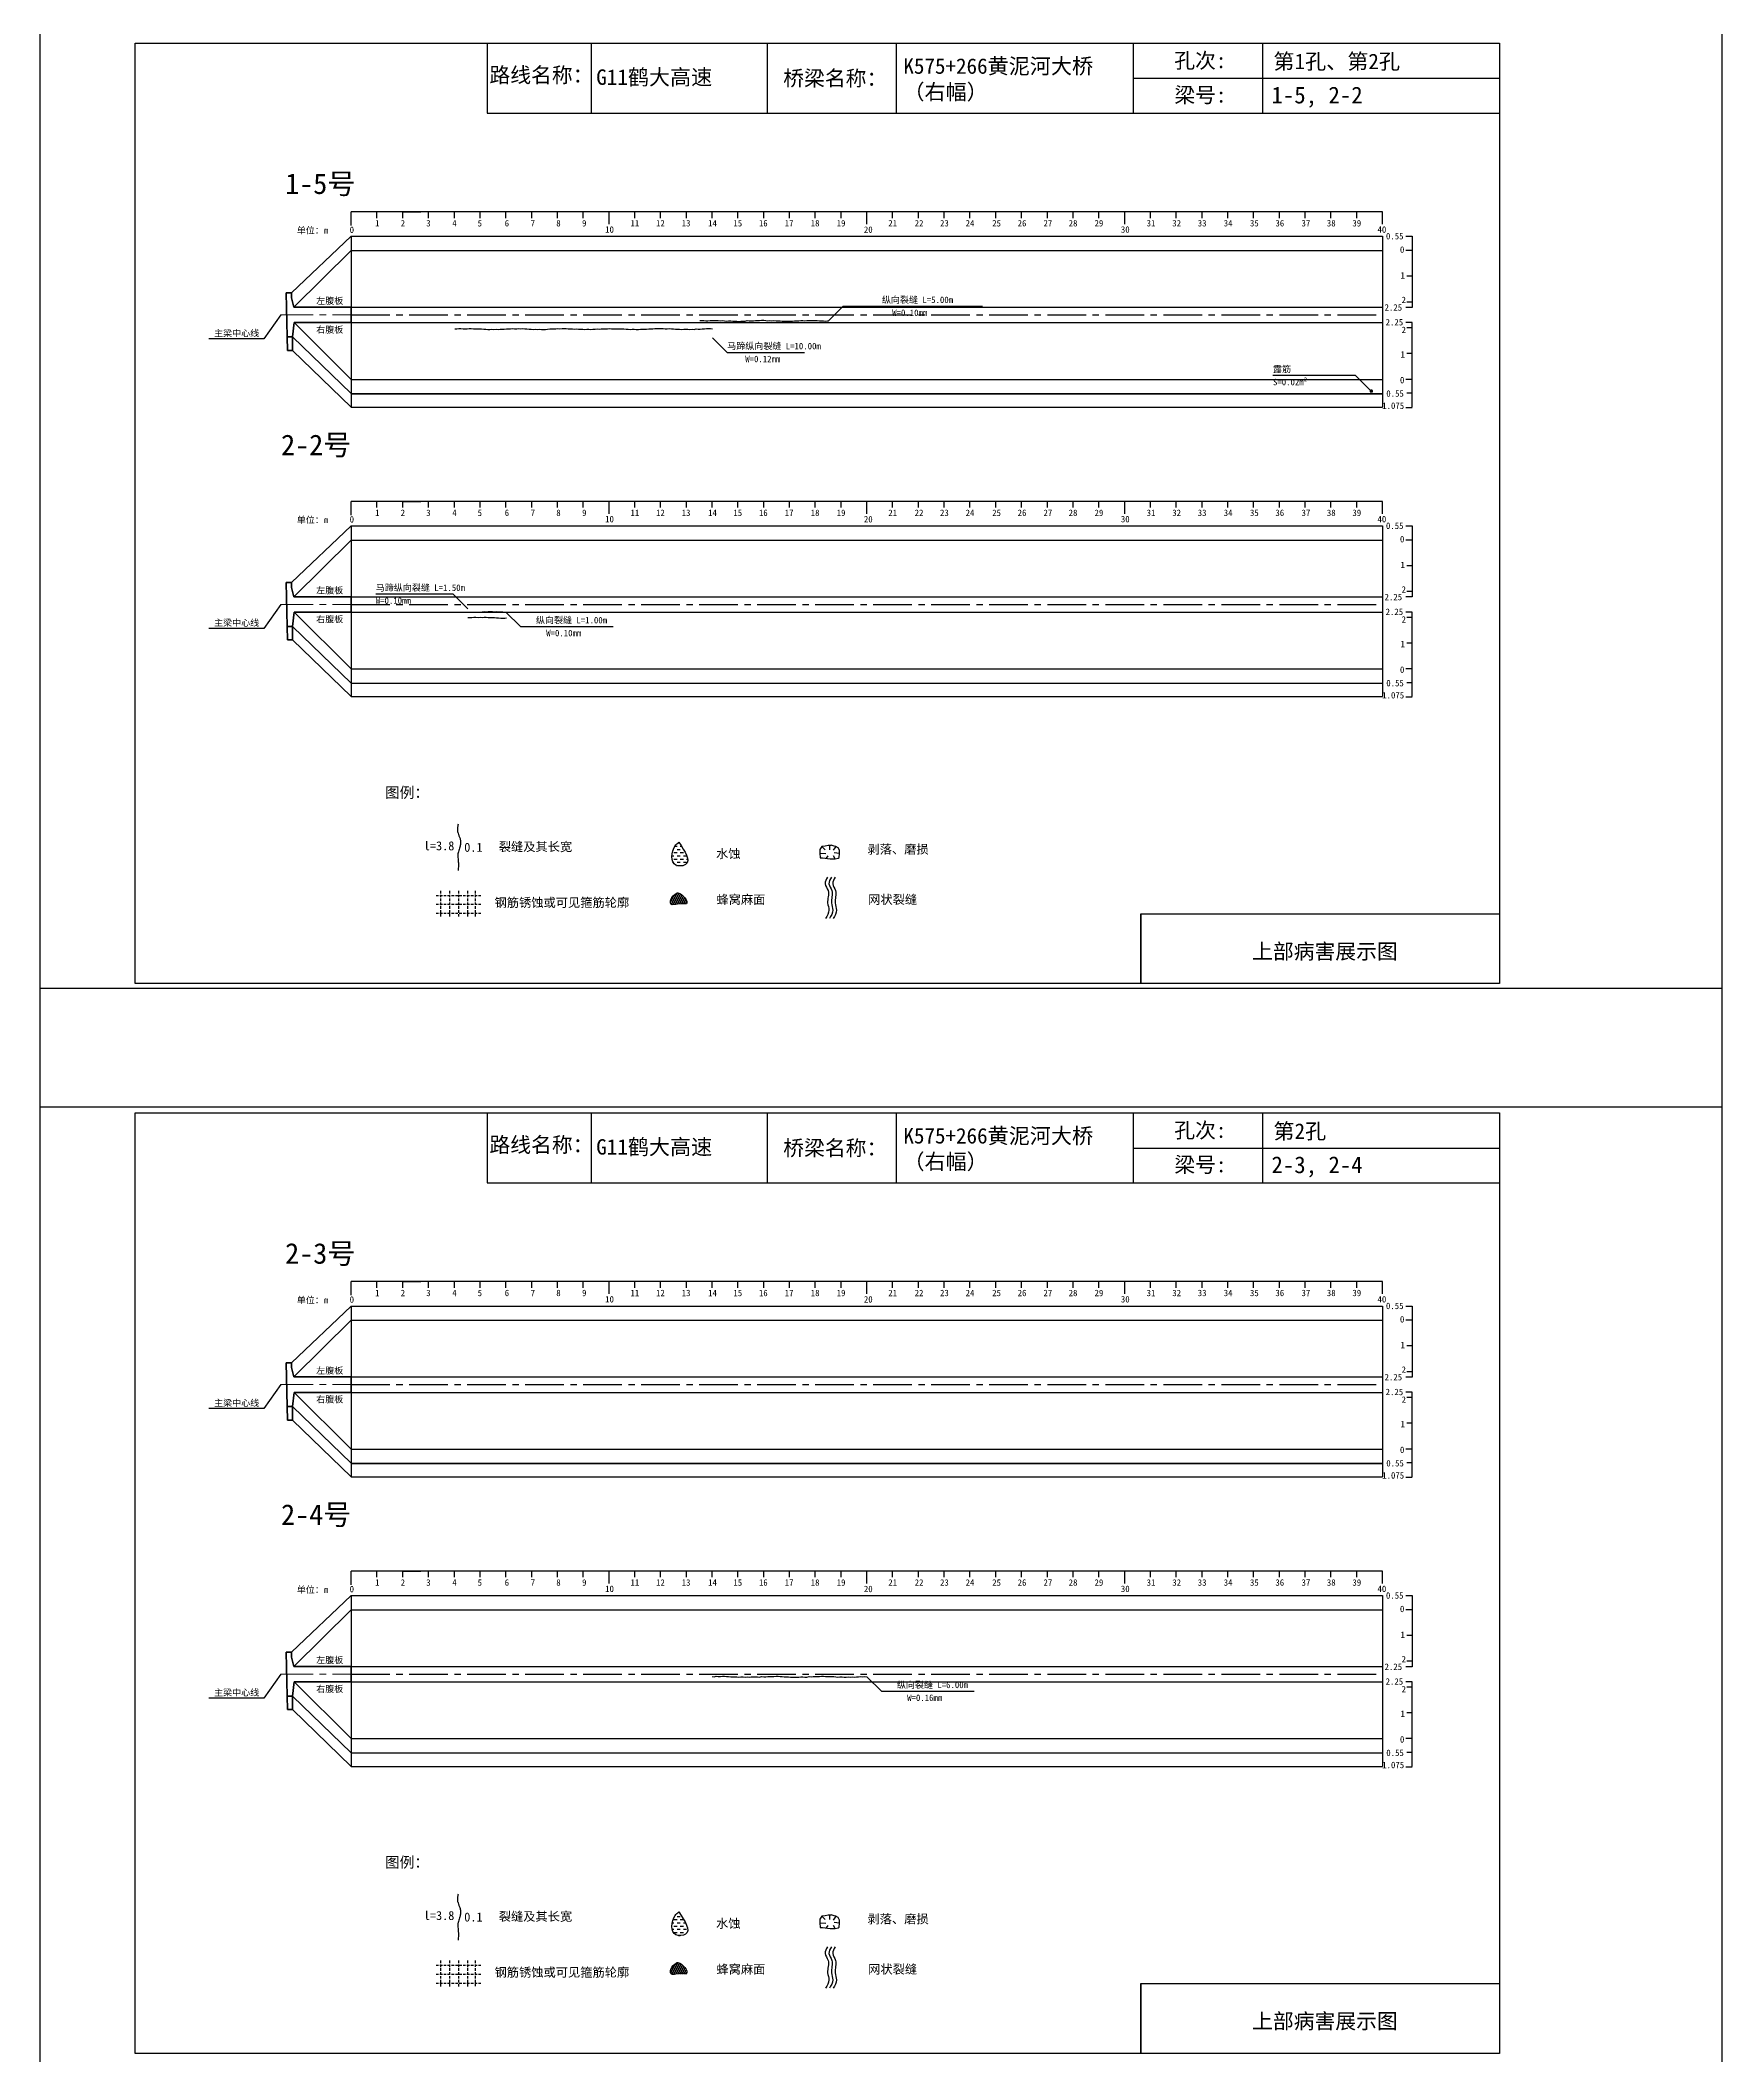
# Model space of a CAD drawing. Header units: millimetres. Extents: x -37 to 615, y -5493 to 23.
# Drawn here: x -37 to 615, y -1296 to -514 of the extents above; entities that cross this region are included whole.
import ezdxf

# ---------------------------------------------------------------- set-up
doc = ezdxf.new("R2010")
doc.units = ezdxf.units.MM
for name, pattern in [('CENTER', [2, 1.25, -0.25, 0.25, -0.25]), ('CENTER2', [1.125, 0.75, -0.125, 0.125, -0.125]), ('DASHED', [0.75, 0.5, -0.25])]:
    doc.linetypes.add(name, pattern=pattern)
for name, color, linetype in [('加固措施', 7, 'Continuous'), ('图层1', 7, 'Continuous'), ('病害', 5, 'Continuous'), ('轮廓', 3, 'Continuous')]:
    doc.layers.add(name, color=color, linetype=linetype)
doc.layers.add('虚线', color=7, linetype='Continuous', lineweight=30)
doc.styles.get("Standard").update_dxf_attribs({"font": ''})
doc.styles.add('汉字', font='')
doc.styles.get('Standard').set_extended_font_data('SimSun')
doc.styles.get('汉字').set_extended_font_data('SimSun')
pattern_1 = [(0, (-2783.5002, -201.1734), (0.38480574, 0.76961148), [0, -0.76961148])]
pattern_2 = [(0, (-4794.9262, -487.88576), (0.38480574, 0.76961148), [0, -0.76961148])]
pattern_3 = [(0, (-2240.9707, -124.7498), (1.2467706, 1.2467706), [1.2467706, -1.2467706])]

# ---------------------------------------------------------------- blocks, each defined once
blk = doc.blocks.new('adfsd')
at = {"lineweight": -2, "ltscale": 0.5}
for p, q in [((1140.876, -3083.768), (1140.94, -3083.769)), ((1140.897, -3083.694), (1140.936, -3083.729)), ((1140.948, -3083.824), (1140.969, -3083.796)), ((1140.983, -3083.682), (1140.981, -3083.729)), ((1141.053, -3083.694), (1141.022, -3083.735)), ((1141.045, -3083.83), (1141.028, -3083.796)), ((1141.094, -3083.772), (1141.036, -3083.763))]:
    blk.add_line(p, q, dxfattribs=at)
blk.add_lwpolyline([(1141, -3083.682), (1140.967, -3083.682), (1140.934, -3083.69), (1140.897, -3083.694), (1140.876, -3083.727), (1140.876, -3083.768), (1140.88, -3083.818), (1140.905, -3083.818), (1140.991, -3083.83), (1141.045, -3083.83), (1141.078, -3083.822), (1141.09, -3083.814), (1141.094, -3083.772), (1141.094, -3083.735), (1141.078, -3083.707), (1141.053, -3083.694), (1141.033, -3083.69), (1141, -3083.678)], dxfattribs=at)
blk = doc.blocks.new('chi')
at = {"color": 0}
for p, q in [((1147.409, -3079.329), (1147.409, -3078.8)), ((1187.409, -3078.8), (1147.409, -3078.8)), ((1148.409, -3079.041), (1148.409, -3078.8)), ((1149.409, -3079.041), (1149.409, -3078.8)), ((1149.409, -3078.8), (1150.109, -3078.8)), ((1150.409, -3079.041), (1150.409, -3078.8)), ((1151.409, -3079.041), (1151.409, -3078.8)), ((1152.409, -3079.041), (1152.409, -3078.8)), ((1153.409, -3079.041), (1153.409, -3078.8)), ((1154.409, -3079.041), (1154.409, -3078.8)), ((1155.409, -3079.041), (1155.409, -3078.8)), ((1156.409, -3079.041), (1156.409, -3078.8)), ((1157.409, -3079.283), (1157.409, -3078.8)), ((1158.409, -3079.041), (1158.409, -3078.8)), ((1159.409, -3079.041), (1159.409, -3078.8)), ((1160.409, -3079.041), (1160.409, -3078.8)), ((1161.409, -3079.041), (1161.409, -3078.8)), ((1162.409, -3079.041), (1162.409, -3078.8)), ((1163.409, -3079.041), (1163.409, -3078.8)), ((1164.409, -3079.041), (1164.409, -3078.8)), ((1165.409, -3079.041), (1165.409, -3078.8)), ((1166.409, -3079.041), (1166.409, -3078.8)), ((1167.409, -3079.283), (1167.409, -3078.8)), ((1168.409, -3079.041), (1168.409, -3078.8)), ((1169.409, -3079.041), (1169.409, -3078.8)), ((1170.409, -3079.041), (1170.409, -3078.8)), ((1171.409, -3079.041), (1171.409, -3078.8)), ((1172.409, -3079.041), (1172.409, -3078.8)), ((1173.409, -3079.041), (1173.409, -3078.8)), ((1174.409, -3079.041), (1174.409, -3078.8)), ((1175.409, -3079.041), (1175.409, -3078.8)), ((1176.409, -3079.041), (1176.409, -3078.8)), ((1177.409, -3079.283), (1177.409, -3078.8)), ((1178.409, -3079.041), (1178.409, -3078.8)), ((1179.409, -3079.041), (1179.409, -3078.8)), ((1180.409, -3079.041), (1180.409, -3078.8)), ((1181.409, -3079.041), (1181.409, -3078.8)), ((1182.409, -3079.041), (1182.409, -3078.8)), ((1183.409, -3079.041), (1183.409, -3078.8)), ((1184.409, -3079.041), (1184.409, -3078.8)), ((1185.409, -3079.041), (1185.409, -3078.8)), ((1186.409, -3079.041), (1186.409, -3078.8)), ((1187.409, -3079.283), (1187.409, -3078.8))]:
    blk.add_line(p, q, dxfattribs=at)
for s, p in [('0', (1147.349, -3079.623)), ('1', (1148.339, -3079.368)), ('2', (1149.328, -3079.368)), ('3', (1150.319, -3079.368)), ('4', (1151.329, -3079.368)), ('5', (1152.313, -3079.368)), ('6', (1153.363, -3079.368)), ('7', (1154.37, -3079.368)), ('8', (1155.363, -3079.368)), ('9', (1156.363, -3079.368)), ('10', (1157.259, -3079.613)), ('11', (1158.242, -3079.368)), ('12', (1159.233, -3079.368)), ('13', (1160.227, -3079.368)), ('14', (1161.252, -3079.368)), ('15', (1162.233, -3079.368)), ('16', (1163.223, -3079.368)), ('17', (1164.224, -3079.368)), ('18', (1165.232, -3079.368)), ('19', (1166.238, -3079.368)), ('20', (1167.294, -3079.617)), ('21', (1168.24, -3079.368)), ('22', (1169.264, -3079.368)), ('23', (1170.247, -3079.368)), ('24', (1171.24, -3079.368)), ('25', (1172.271, -3079.368)), ('26', (1173.258, -3079.368)), ('27', (1174.261, -3079.368)), ('28', (1175.236, -3079.368)), ('29', (1176.24, -3079.368)), ('30', (1177.262, -3079.613)), ('31', (1178.261, -3079.368)), ('32', (1179.256, -3079.368)), ('33', (1180.243, -3079.368)), ('34', (1181.251, -3079.368)), ('35', (1182.269, -3079.368)), ('36', (1183.256, -3079.368)), ('37', (1184.269, -3079.368)), ('38', (1185.251, -3079.368)), ('39', (1186.242, -3079.368)), ('40', (1187.216, -3079.613))]:
    blk.add_text(s, height=0.25).set_placement(p)
blk = doc.blocks.new('kopp')
at = {"color": 0}
for p, q in [((1188.308, -3078.25), (1188.558, -3078.25)), ((1188.558, -3078.8), (1188.308, -3078.8)), ((1188.558, -3078.25), (1188.558, -3078.8)), ((1188.558, -3078.8), (1188.558, -3079.8)), ((1188.558, -3079.8), (1188.358, -3079.8)), ((1188.558, -3079.8), (1188.558, -3079.8)), ((1188.558, -3079.8), (1188.558, -3080.8)), ((1188.558, -3081.009), (1188.308, -3081.009)), ((1188.558, -3080.8), (1188.358, -3080.8)), ((1188.558, -3080.8), (1188.558, -3081.009)), ((1188.558, -3081.592), (1188.308, -3081.592)), ((1188.558, -3081.8), (1188.358, -3081.8)), ((1188.558, -3081.8), (1188.558, -3081.592)), ((1188.558, -3082.8), (1188.558, -3081.8)), ((1188.558, -3082.8), (1188.358, -3082.8)), ((1188.558, -3083.8), (1188.558, -3082.8)), ((1188.558, -3082.8), (1188.558, -3082.8)), ((1188.558, -3083.8), (1188.308, -3083.8)), ((1188.558, -3084.338), (1188.358, -3084.338)), ((1188.558, -3084.875), (1188.558, -3083.8)), ((1188.308, -3084.888), (1188.558, -3084.888))]:
    blk.add_line(p, q, dxfattribs=at)
for s, p in [('0.55', (1187.543, -3078.37)), ('0', (1188.086, -3078.891)), ('1', (1188.109, -3079.89)), ('2.25', (1187.49, -3081.135)), ('2', (1188.15, -3080.842)), ('2.25', (1187.53, -3081.708)), ('2', (1188.15, -3082.006)), ('1', (1188.109, -3082.959)), ('0.55', (1187.556, -3084.474)), ('0', (1188.086, -3083.954)), ('1.075', (1187.398, -3084.946))]:
    blk.add_text(s, height=0.25).set_placement(p)

msp = doc.modelspace()

# ---------------------------------------------------------------- hatches: boundary and pattern name
at = {"layer": '加固措施', "lineweight": -2}
h = msp.add_hatch(dxfattribs=at)
h.set_pattern_fill('DASH', color=256, scale=0.626645)
h.set_pattern_definition(pattern_3)
edge = h.paths.add_edge_path()
edge.add_spline(control_points=[(210.85, -825.12), (210.36, -825.55), (208.03, -827.61), (207.41, -835.1), (216.74, -833.77), (213.29, -828.7), (210.85, -825.12)], knot_values=[0, 0, 0, 0, 3.237042, 15.187225, 21.182779, 35.601669, 35.601669, 35.601669, 35.601669], degree=3, periodic=0)
h = msp.add_hatch(dxfattribs=at)
h.set_pattern_fill('DASH', color=256, scale=0.626645)
h.set_pattern_definition(pattern_3)
edge = h.paths.add_edge_path()
edge.add_spline(control_points=[(210.85, -825.12), (210.36, -825.55), (208.03, -827.61), (207.41, -835.1), (216.74, -833.77), (213.29, -828.7), (210.85, -825.12)], knot_values=[0, 0, 0, 0, 3.237042, 15.187225, 21.182779, 35.601669, 35.601669, 35.601669, 35.601669], degree=3, periodic=0)
h = msp.add_hatch(dxfattribs=at)
h.set_pattern_fill('DOTS', scale=0.696272)
h.set_pattern_definition(pattern_1)
edge = h.paths.add_edge_path()
edge.add_spline(control_points=[(210.19, -844.78), (209.15, -845.49), (207.68, -846.51), (207.52, -850.25), (211, -848.53), (215.72, -849.88), (212.21, -844.7), (210.31, -844.78), (210.19, -844.78)], knot_values=[0, 0, 0, 0, 5.205471, 7.397577, 12.944796, 16.169923, 23.88441, 24.400432, 24.400432, 24.400432, 24.400432], degree=3, periodic=0)
h = msp.add_hatch(dxfattribs=at)
h.set_pattern_fill('DOTS', scale=0.696272)
h.set_pattern_definition(pattern_1)
edge = h.paths.add_edge_path()
edge.add_spline(control_points=[(210.19, -844.78), (209.15, -845.49), (207.68, -846.51), (207.52, -850.25), (211, -848.53), (215.72, -849.88), (212.21, -844.7), (210.31, -844.78), (210.19, -844.78)], knot_values=[0, 0, 0, 0, 5.205471, 7.397577, 12.944796, 16.169923, 23.88441, 24.400432, 24.400432, 24.400432, 24.400432], degree=3, periodic=0)
h = msp.add_hatch(dxfattribs=at)
h.set_pattern_fill('DASH', color=256, scale=0.626645)
h.set_pattern_definition(pattern_3)
edge = h.paths.add_edge_path()
edge.add_spline(control_points=[(210.85, -1240.12), (210.36, -1240.55), (208.03, -1242.61), (207.41, -1250.1), (216.74, -1248.77), (213.29, -1243.7), (210.85, -1240.12)], knot_values=[0, 0, 0, 0, 3.237042, 15.187225, 21.182779, 35.601669, 35.601669, 35.601669, 35.601669], degree=3, periodic=0)
h = msp.add_hatch(dxfattribs=at)
h.set_pattern_fill('DASH', color=256, scale=0.626645)
h.set_pattern_definition(pattern_3)
edge = h.paths.add_edge_path()
edge.add_spline(control_points=[(210.85, -1240.12), (210.36, -1240.55), (208.03, -1242.61), (207.41, -1250.1), (216.74, -1248.77), (213.29, -1243.7), (210.85, -1240.12)], knot_values=[0, 0, 0, 0, 3.237042, 15.187225, 21.182779, 35.601669, 35.601669, 35.601669, 35.601669], degree=3, periodic=0)
h = msp.add_hatch(dxfattribs=at)
h.set_pattern_fill('DOTS', scale=0.696272)
h.set_pattern_definition(pattern_1)
edge = h.paths.add_edge_path()
edge.add_spline(control_points=[(210.19, -1259.78), (209.15, -1260.49), (207.68, -1261.51), (207.52, -1265.25), (211, -1263.53), (215.72, -1264.88), (212.21, -1259.7), (210.31, -1259.78), (210.19, -1259.78)], knot_values=[0, 0, 0, 0, 5.205471, 7.397577, 12.944796, 16.169923, 23.88441, 24.400432, 24.400432, 24.400432, 24.400432], degree=3, periodic=0)
h = msp.add_hatch(dxfattribs=at)
h.set_pattern_fill('DOTS', scale=0.696272)
h.set_pattern_definition(pattern_1)
edge = h.paths.add_edge_path()
edge.add_spline(control_points=[(210.19, -1259.78), (209.15, -1260.49), (207.68, -1261.51), (207.52, -1265.25), (211, -1263.53), (215.72, -1264.88), (212.21, -1259.7), (210.31, -1259.78), (210.19, -1259.78)], knot_values=[0, 0, 0, 0, 5.205471, 7.397577, 12.944796, 16.169923, 23.88441, 24.400432, 24.400432, 24.400432, 24.400432], degree=3, periodic=0)
at = {"layer": '病害', "lineweight": -2}
h = msp.add_hatch(dxfattribs=at)
h.set_pattern_fill('DOTS', color=4, scale=0.696272, style=0)
h.set_pattern_definition(pattern_2)
edge = h.paths.add_edge_path()
edge.add_spline(control_points=[(210.19, -844.78), (209.15, -845.49), (207.68, -846.51), (207.52, -850.25), (211, -848.53), (215.72, -849.88), (212.21, -844.7), (210.31, -844.78), (210.19, -844.78)], knot_values=[0, 0, 0, 0, 1.041094, 1.479515, 2.588959, 3.233985, 4.776882, 4.880086, 4.880086, 4.880086, 4.880086], degree=3, periodic=0)
h = msp.add_hatch(dxfattribs=at)
h.set_pattern_fill('DOTS', color=4, scale=0.696272, style=0)
h.set_pattern_definition(pattern_2)
edge = h.paths.add_edge_path()
edge.add_spline(control_points=[(210.19, -844.78), (209.15, -845.49), (207.68, -846.51), (207.52, -850.25), (211, -848.53), (215.72, -849.88), (212.21, -844.7), (210.31, -844.78), (210.19, -844.78)], knot_values=[0, 0, 0, 0, 1.041094, 1.479515, 2.588959, 3.233985, 4.776882, 4.880086, 4.880086, 4.880086, 4.880086], degree=3, periodic=0)
h = msp.add_hatch(dxfattribs=at)
h.set_pattern_fill('DOTS', color=4, scale=0.696272, style=0)
h.set_pattern_definition(pattern_2)
edge = h.paths.add_edge_path()
edge.add_spline(control_points=[(210.19, -1259.78), (209.15, -1260.49), (207.68, -1261.51), (207.52, -1265.25), (211, -1263.53), (215.72, -1264.88), (212.21, -1259.7), (210.31, -1259.78), (210.19, -1259.78)], knot_values=[0, 0, 0, 0, 1.041094, 1.479515, 2.588959, 3.233985, 4.776882, 4.880086, 4.880086, 4.880086, 4.880086], degree=3, periodic=0)
h = msp.add_hatch(dxfattribs=at)
h.set_pattern_fill('DOTS', color=4, scale=0.696272, style=0)
h.set_pattern_definition(pattern_2)
edge = h.paths.add_edge_path()
edge.add_spline(control_points=[(210.19, -1259.78), (209.15, -1260.49), (207.68, -1261.51), (207.52, -1265.25), (211, -1263.53), (215.72, -1264.88), (212.21, -1259.7), (210.31, -1259.78), (210.19, -1259.78)], knot_values=[0, 0, 0, 0, 1.041094, 1.479515, 2.588959, 3.233985, 4.776882, 4.880086, 4.880086, 4.880086, 4.880086], degree=3, periodic=0)

# ---------------------------------------------------------------- linework, layer by layer
at = {"color": 0, "linetype": 'ByBlock'}
for p, q in [((0, -515.15), (529.17, -515.15)), ((0, -880), (0, -515.15)), ((136.5, -515.15), (136.5, -542.28)), ((245.1, -515.15), (245.1, -542.28)), ((387.13, -515.15), (387.13, -542.28)), ((437.29, -515.21), (437.29, -542.34)), ((529.17, -515.15), (529.17, -880)), ((136.5, -542.28), (529.17, -542.28)), ((390.12, -880), (390.12, -852.88)), ((390.12, -852.88), (529.17, -852.88)), ((529.17, -880), (0, -880)), ((0, -930.15), (529.17, -930.15)), ((0, -1295), (0, -930.15)), ((136.5, -930.15), (136.5, -957.28)), ((245.1, -930.15), (245.1, -957.28)), ((387.13, -930.15), (387.13, -957.28)), ((437.29, -930.21), (437.29, -957.34)), ((529.17, -930.15), (529.17, -1295)), ((136.5, -957.28), (529.17, -957.28)), ((390.12, -1295), (390.12, -1267.88)), ((390.12, -1267.88), (529.17, -1267.88)), ((529.17, -1295), (0, -1295))]:
    msp.add_line(p, q, dxfattribs=at)
at = {"color": 0}
for p, q in [((60.65, -612.07), (83.82, -590.07)), ((83.82, -590.07), (83.82, -656.32)), ((83.82, -590.07), (483.82, -590.07)), ((483.82, -590.07), (483.82, -656.32)), ((61.57, -617.57), (83.82, -595.57)), ((83.82, -617.57), (483.82, -617.57)), ((483.82, -617.57), (483.82, -620.57)), ((56.57, -620.57), (49.96, -629.83)), ((61.64, -623.57), (83.82, -645.57)), ((83.82, -623.57), (483.82, -623.57)), ((49.96, -629.83), (28.63, -629.83)), ((60.99, -629.07), (83.82, -651.07)), ((61.09, -634.32), (83.82, -656.32)), ((83.82, -645.57), (483.82, -645.57)), ((83.82, -651.07), (483.82, -651.07)), ((83.82, -651.19), (483.82, -651.19)), ((83.82, -656.32), (483.82, -656.32)), ((60.65, -724.41), (83.82, -702.41)), ((83.82, -702.41), (83.82, -768.66)), ((83.82, -702.41), (483.82, -702.41)), ((483.82, -702.41), (483.82, -768.66)), ((61.57, -729.92), (83.82, -707.91)), ((83.82, -707.91), (483.82, -707.91)), ((56.57, -732.91), (49.96, -742.17)), ((83.82, -729.91), (483.82, -729.91)), ((483.82, -729.91), (483.82, -732.91)), ((49.96, -742.17), (28.63, -742.17)), ((60.99, -741.41), (83.82, -763.41)), ((61.64, -735.91), (83.82, -757.91)), ((83.82, -735.91), (483.82, -735.91)), ((61.09, -746.66), (83.82, -768.66)), ((83.82, -757.91), (483.82, -757.91)), ((83.82, -763.41), (483.82, -763.41)), ((83.82, -768.66), (483.82, -768.66)), ((60.65, -1027.07), (83.82, -1005.07)), ((83.82, -1005.07), (83.82, -1071.32)), ((83.82, -1005.07), (483.82, -1005.07)), ((483.82, -1005.07), (483.82, -1071.32)), ((61.57, -1032.57), (83.82, -1010.57)), ((56.57, -1035.57), (49.96, -1044.83)), ((61.64, -1038.57), (83.82, -1060.57)), ((83.82, -1032.57), (483.82, -1032.57)), ((83.82, -1038.57), (483.82, -1038.57)), ((483.82, -1032.57), (483.82, -1035.57)), ((49.96, -1044.83), (28.63, -1044.83)), ((60.99, -1044.07), (83.82, -1066.07)), ((61.09, -1049.32), (83.82, -1071.32)), ((83.82, -1060.57), (483.82, -1060.57)), ((83.82, -1066.07), (483.82, -1066.07)), ((83.82, -1066.19), (483.82, -1066.19)), ((83.82, -1071.32), (483.82, -1071.32)), ((60.65, -1139.41), (83.82, -1117.41)), ((83.82, -1117.41), (83.82, -1183.66)), ((83.82, -1117.41), (483.82, -1117.41)), ((483.82, -1117.41), (483.82, -1183.66)), ((61.57, -1144.92), (83.82, -1122.91)), ((83.82, -1122.91), (483.82, -1122.91)), ((56.57, -1147.91), (49.96, -1157.17)), ((83.82, -1144.91), (483.82, -1144.91)), ((483.82, -1144.91), (483.82, -1147.91)), ((60.99, -1156.41), (83.82, -1178.41)), ((61.64, -1150.91), (83.82, -1172.91)), ((83.82, -1150.91), (483.82, -1150.91)), ((49.96, -1157.17), (28.63, -1157.17)), ((61.09, -1161.66), (83.82, -1183.66)), ((83.82, -1172.91), (483.82, -1172.91)), ((83.82, -1178.41), (483.82, -1178.41)), ((83.82, -1183.66), (483.82, -1183.66))]:
    msp.add_line(p, q, dxfattribs=at)
for p, q in [((83.82, -595.57), (483.82, -595.57)), ((83.82, -1010.57), (483.82, -1010.57))]:
    msp.add_line(p, q)
at = {"color": 1, "linetype": 'CENTER2', "ltscale": 20}
for p, q in [((83.82, -620.57), (483.82, -620.57)), ((83.82, -732.91), (483.82, -732.91)), ((83.82, -1035.57), (483.82, -1035.57)), ((83.82, -1147.91), (483.82, -1147.91))]:
    msp.add_line(p, q, dxfattribs=at)
at = {"color": 1, "linetype": 'DASHED'}
for p, q in [((479, -649.94), (480, -649.94)), ((479, -650.12), (480, -650.12)), ((479, -650.29), (480, -650.29)), ((479.25, -650.47), (479.25, -649.77)), ((479.5, -650.47), (479.5, -649.77)), ((479.75, -650.47), (479.75, -649.77))]:
    msp.add_line(p, q, dxfattribs=at)
at = {"color": 7}
for p, q in [((479, -650.18), (479.29, -650.19)), ((479.09, -649.84), (479.28, -650)), ((479.33, -650.44), (479.43, -650.31)), ((479.49, -649.79), (479.48, -650)), ((479.81, -649.84), (479.67, -650.03)), ((479.77, -650.47), (479.7, -650.31)), ((480, -650.2), (479.73, -650.16))]:
    msp.add_line(p, q, dxfattribs=at)
at = {"color": 1, "linetype": 'DASHED', "ltscale": 2}
for p, q in [((118.45, -844.01), (118.45, -854.45)), ((118.45, -844.01), (118.45, -854.45)), ((121.93, -844.01), (121.93, -854.45)), ((121.93, -844.01), (121.93, -854.45)), ((125.41, -844.01), (125.41, -854.45)), ((125.41, -844.01), (125.41, -854.45)), ((128.89, -844.01), (128.89, -854.45)), ((128.89, -844.01), (128.89, -854.45)), ((131.87, -843.98), (131.87, -854.43)), ((131.87, -843.98), (131.87, -854.43)), ((116.71, -845.75), (134.11, -845.75)), ((116.71, -845.75), (134.11, -845.75)), ((116.71, -849.23), (134.11, -849.23)), ((116.71, -849.23), (134.11, -849.23)), ((116.71, -852.71), (134.11, -852.71)), ((116.71, -852.71), (134.11, -852.71)), ((116.71, -1260.75), (134.11, -1260.75)), ((116.71, -1260.75), (134.11, -1260.75)), ((116.71, -1264.23), (134.11, -1264.23)), ((116.71, -1264.23), (134.11, -1264.23)), ((118.45, -1259.01), (118.45, -1269.45)), ((118.45, -1259.01), (118.45, -1269.45)), ((121.93, -1259.01), (121.93, -1269.45)), ((121.93, -1259.01), (121.93, -1269.45)), ((125.41, -1259.01), (125.41, -1269.45)), ((125.41, -1259.01), (125.41, -1269.45)), ((128.89, -1259.01), (128.89, -1269.45)), ((128.89, -1259.01), (128.89, -1269.45)), ((131.87, -1258.98), (131.87, -1269.43)), ((131.87, -1258.98), (131.87, -1269.43)), ((116.71, -1267.71), (134.11, -1267.71)), ((116.71, -1267.71), (134.11, -1267.71))]:
    msp.add_line(p, q, dxfattribs=at)
at = {"color": 3, "linetype": 'ByBlock'}
for points in [[(-36.77, -466.81), (615.38, -466.81), (615.38, -927.93), (-36.77, -927.93)], [(-36.77, -881.81), (615.38, -881.81), (615.38, -1342.93), (-36.77, -1342.93)]]:
    msp.add_lwpolyline(points, close=True, dxfattribs=at)
at = {"color": 7}
for points in [[(269, -622.87), (274.66, -617.21), (328.66, -617.21)], [(219, -622.78), (219.8, -622.75), (220.6, -622.74), (221.4, -622.84), (222.2, -622.81), (223, -622.78), (223.8, -622.75), (224.6, -622.69), (225.4, -622.73), (226.2, -622.8), (227, -622.86), (227.8, -622.75), (228.6, -622.91), (229.4, -622.94), (230.2, -622.89), (231, -622.93), (231.8, -622.97), (232.6, -622.97), (233.4, -622.99), (234.2, -623.07), (235, -623.04), (235.8, -622.95), (236.6, -622.98), (237.4, -622.79), (238.2, -622.89), (239, -622.85), (239.8, -622.83), (240.6, -622.7), (241.4, -622.76), (242.2, -622.75), (243, -622.63), (243.8, -622.67), (244.6, -622.79), (245.4, -622.85), (246.2, -622.78), (247, -622.88), (247.8, -622.8), (248.6, -622.87), (249.4, -622.87), (250.2, -622.93), (251, -623.05), (251.8, -623.06), (252.6, -622.97), (253.4, -623.03), (254.2, -622.99), (255, -622.99), (255.8, -622.91), (256.6, -622.93), (257.4, -622.82), (258.2, -622.71), (259, -622.72), (259.8, -622.81), (260.6, -622.7), (261.4, -622.7), (262.2, -622.77), (263, -622.7), (263.8, -622.75), (264.6, -622.76), (265.4, -622.92), (266.2, -622.89), (267, -622.86), (267.8, -623.02), (268.6, -622.92), (269, -622.87)], [(124, -625.94), (124.8, -625.99), (125.6, -625.89), (126.4, -625.88), (127.2, -625.94), (128, -625.97), (128.8, -625.97), (129.6, -625.9), (130.4, -625.9), (131.2, -625.98), (132, -625.94), (132.8, -626.03), (133.6, -625.99), (134.4, -626.03), (135.2, -626.04), (136, -626.05), (136.8, -626.24), (137.6, -626.2), (138.4, -626.16), (139.2, -626.2), (140, -626.16), (140.8, -626.17), (141.6, -626.14), (142.4, -626.13), (143.2, -626.05), (144, -625.99), (144.8, -625.91), (145.6, -625.96), (146.4, -625.82), (147.2, -625.95), (148, -625.91), (148.8, -625.87), (149.6, -625.95), (150.4, -625.89), (151.2, -625.97), (152, -626.01), (152.8, -626.05), (153.6, -626.13), (154.4, -626.22), (155.2, -626.06), (156, -626.17), (156.8, -626.08), (157.6, -626.23), (158.4, -626.19), (159.2, -626.23), (160, -626.11), (160.8, -625.99), (161.6, -626), (162.4, -626), (163.2, -625.95), (164, -625.85), (164.8, -625.91), (165.6, -625.81), (166.4, -625.83), (167.2, -625.83), (168, -625.92), (168.8, -625.94), (169.6, -625.94), (170.4, -626.05), (171.2, -626.02), (172, -626.16), (172.8, -626.11), (173.6, -626.08), (174.4, -626.2), (175.2, -626.08), (176, -626.14), (176.8, -626.25), (177.6, -626.06), (178.4, -626.15), (179.2, -626.03), (180, -626.09), (180.8, -625.93), (181.6, -625.92), (182.4, -626), (183.2, -625.91), (184, -625.89), (184.8, -625.97), (185.6, -625.95), (186.4, -625.92), (187.2, -625.91), (188, -625.94), (188.8, -625.95), (189.6, -626.01), (190.4, -626.08), (191.2, -626.06), (192, -626.19), (192.8, -626.05), (193.6, -626.12), (194.4, -626.22), (195.2, -626.21), (196, -626.1), (196.8, -626.13), (197.6, -626.07), (198.4, -626.12), (199.2, -625.97), (200, -626.02), (200.8, -625.92), (201.6, -625.83), (202.4, -625.88), (203.2, -625.82), (204, -625.83), (204.8, -625.84), (205.6, -625.99), (206.4, -625.92), (207.2, -625.86), (208, -625.93), (208.8, -625.97), (209.6, -626.05), (210.4, -626.06), (211.2, -626.12), (212, -626.22), (212.8, -626.15), (213.6, -626.15), (214.4, -626.1), (215.2, -626.22), (216, -626.09), (216.8, -626.19), (217.6, -625.97), (218.4, -626.1), (219.2, -626.08), (220, -625.98), (220.8, -625.98), (221.6, -625.85), (222.4, -625.9), (223.2, -625.82), (224, -626.03)], [(224, -629.5), (229.66, -635.16), (259.66, -635.16)], [(479, -649.77), (473.34, -644.11), (441.34, -644.11)], [(479.57, -649.79), (479.42, -649.79), (479.26, -649.82), (479.09, -649.84), (479, -649.99), (479, -650.18), (479.02, -650.41), (479.13, -650.41), (479.53, -650.47), (479.77, -650.47), (479.92, -650.43), (479.98, -650.39), (480, -650.2), (480, -650.03), (479.92, -649.9), (479.81, -649.84), (479.72, -649.82), (479.57, -649.77)], [(129, -734.55), (123.34, -728.9), (93.34, -728.9)], [(129, -738.01), (129.8, -737.98), (130.6, -737.91), (131.4, -737.83), (132.2, -737.81), (133, -737.95), (133.8, -737.8), (134.6, -737.95), (135.4, -737.82), (136.2, -737.83), (137, -737.98), (137.8, -738), (138.6, -737.95), (139.4, -737.98), (140.2, -738.03), (141, -738.07), (141.8, -738.26), (142.6, -738.16), (143.4, -738.25), (144, -738.03)], [(133.8, -735.94), (134.6, -735.79), (135.4, -735.68), (136.2, -735.75), (137, -735.62), (137.8, -735.62), (138.6, -735.69), (139.4, -735.75), (140.2, -735.62), (141, -735.77), (141.8, -735.74), (142.6, -735.73), (143.4, -735.93), (143.8, -735.84)], [(143.8, -735.84), (149.46, -741.49), (185.46, -741.49)], [(223.8, -1148.8), (224.6, -1148.9), (225.4, -1148.72), (226.2, -1148.78), (227, -1148.76), (227.8, -1148.66), (228.6, -1148.67), (229.4, -1148.75), (230.2, -1148.83), (231, -1148.87), (231.8, -1148.89), (232.6, -1148.87), (233.4, -1148.95), (234.2, -1149), (235, -1148.93), (235.8, -1148.95), (236.6, -1149.01), (237.4, -1148.99), (238.2, -1149.11), (239, -1148.96), (239.8, -1148.93), (240.6, -1148.92), (241.4, -1148.95), (242.2, -1149), (243, -1148.84), (243.8, -1148.9), (244.6, -1148.87), (245.4, -1148.81), (246.2, -1148.8), (247, -1148.79), (247.8, -1148.8), (248.6, -1148.7), (249.4, -1148.68), (250.2, -1148.84), (251, -1148.79), (251.8, -1148.98), (252.6, -1148.89), (253.4, -1148.92), (254.2, -1149.08), (255, -1149.09), (255.8, -1149.07), (256.6, -1149.06), (257.4, -1149.04), (258.2, -1148.95), (259, -1148.96), (259.8, -1149.01), (260.6, -1149.01), (261.4, -1148.81), (262.2, -1148.9), (263, -1148.8), (263.8, -1148.84), (264.6, -1148.84), (265.4, -1148.82), (266.2, -1148.69), (267, -1148.73), (267.8, -1148.78), (268.6, -1148.78), (269.4, -1148.82), (270.2, -1148.85), (271, -1148.86), (271.8, -1148.99), (272.6, -1149.02), (273.4, -1148.95), (274.2, -1148.95), (275, -1149.12), (275.8, -1149.05), (276.6, -1148.99), (277.4, -1149.1), (278.2, -1148.98), (279, -1149.04), (279.8, -1148.91), (280.6, -1148.88), (281.4, -1148.83), (282.2, -1148.88), (283, -1148.81), (283.8, -1148.89)], [(283.8, -1148.89), (289.46, -1154.55), (325.46, -1154.55)]]:
    msp.add_lwpolyline(points, dxfattribs=at)
for points in [[(268.59, -838.64), (268.08, -839.53), (267.03, -841.33), (269.71, -844.45), (267.97, -848.1), (269.63, -851.74), (268.46, -853.65), (267.82, -854.69)], [(268.59, -838.64), (268.08, -839.53), (267.03, -841.33), (269.71, -844.45), (267.97, -848.1), (269.63, -851.74), (268.46, -853.65), (267.82, -854.69)], [(270.07, -838.64), (269.55, -839.53), (268.51, -841.33), (271.18, -844.45), (269.44, -848.1), (271.1, -851.74), (269.94, -853.65), (269.3, -854.69)], [(270.07, -838.64), (269.55, -839.53), (268.51, -841.33), (271.18, -844.45), (269.44, -848.1), (271.1, -851.74), (269.94, -853.65), (269.3, -854.69)], [(271.52, -838.64), (271, -839.53), (269.96, -841.33), (272.63, -844.45), (270.89, -848.1), (272.55, -851.74), (271.39, -853.65), (270.75, -854.69)], [(271.52, -838.64), (271, -839.53), (269.96, -841.33), (272.63, -844.45), (270.89, -848.1), (272.55, -851.74), (271.39, -853.65), (270.75, -854.69)], [(268.59, -1253.64), (268.08, -1254.53), (267.03, -1256.33), (269.71, -1259.45), (267.97, -1263.1), (269.63, -1266.74), (268.46, -1268.65), (267.82, -1269.69)], [(268.59, -1253.64), (268.08, -1254.53), (267.03, -1256.33), (269.71, -1259.45), (267.97, -1263.1), (269.63, -1266.74), (268.46, -1268.65), (267.82, -1269.69)], [(270.07, -1253.64), (269.55, -1254.53), (268.51, -1256.33), (271.18, -1259.45), (269.44, -1263.1), (271.1, -1266.74), (269.94, -1268.65), (269.3, -1269.69)], [(270.07, -1253.64), (269.55, -1254.53), (268.51, -1256.33), (271.18, -1259.45), (269.44, -1263.1), (271.1, -1266.74), (269.94, -1268.65), (269.3, -1269.69)], [(271.52, -1253.64), (271, -1254.53), (269.96, -1256.33), (272.63, -1259.45), (270.89, -1263.1), (272.55, -1266.74), (271.39, -1268.65), (270.75, -1269.69)], [(271.52, -1253.64), (271, -1254.53), (269.96, -1256.33), (272.63, -1259.45), (270.89, -1263.1), (272.55, -1266.74), (271.39, -1268.65), (270.75, -1269.69)]]:
    msp.add_open_spline(points, degree=3, knots=[0, 0, 0, 0, 2.808133, 5.677796, 10.461234, 13.324406, 16.732801, 16.732801, 16.732801, 16.732801])
at = {"lineweight": -2}
for points in [[(210.19, -844.78), (209.15, -845.49), (207.68, -846.51), (207.52, -850.25), (211, -848.53), (215.72, -849.88), (212.21, -844.7), (210.31, -844.78), (210.19, -844.78)], [(210.19, -844.78), (209.15, -845.49), (207.68, -846.51), (207.52, -850.25), (211, -848.53), (215.72, -849.88), (212.21, -844.7), (210.31, -844.78), (210.19, -844.78)], [(210.19, -1259.78), (209.15, -1260.49), (207.68, -1261.51), (207.52, -1265.25), (211, -1263.53), (215.72, -1264.88), (212.21, -1259.7), (210.31, -1259.78), (210.19, -1259.78)], [(210.19, -1259.78), (209.15, -1260.49), (207.68, -1261.51), (207.52, -1265.25), (211, -1263.53), (215.72, -1264.88), (212.21, -1259.7), (210.31, -1259.78), (210.19, -1259.78)]]:
    msp.add_open_spline(points, degree=3, knots=[0, 0, 0, 0, 3.624423, 5.150725, 9.013098, 11.258664, 16.630045, 16.989336, 16.989336, 16.989336, 16.989336], dxfattribs=at)
at = {"layer": '加固措施', "lineweight": -2}
for points in [[(210.85, -825.12), (210.36, -825.55), (208.03, -827.61), (207.41, -835.1), (216.74, -833.77), (213.29, -828.7), (210.85, -825.12)], [(210.85, -825.12), (210.36, -825.55), (208.03, -827.61), (207.41, -835.1), (216.74, -833.77), (213.29, -828.7), (210.85, -825.12)], [(210.85, -1240.12), (210.36, -1240.55), (208.03, -1242.61), (207.41, -1250.1), (216.74, -1248.77), (213.29, -1243.7), (210.85, -1240.12)], [(210.85, -1240.12), (210.36, -1240.55), (208.03, -1242.61), (207.41, -1250.1), (216.74, -1248.77), (213.29, -1243.7), (210.85, -1240.12)]]:
    msp.add_open_spline(points, degree=3, knots=[0, 0, 0, 0, 2.028466, 9.51698, 13.274057, 22.309569, 22.309569, 22.309569, 22.309569], dxfattribs=at)
at = {"layer": '图层1', "lineweight": -2}
for points in [[(125.25, -818.18), (125.22, -818.39), (125.18, -818.61), (125.07, -819.25), (125.02, -819.65), (124.99, -820.22), (125, -820.4), (125.02, -820.69), (125.03, -820.79), (125.06, -821), (125.09, -821.11), (125.19, -821.49), (125.29, -821.79), (125.54, -822.43), (125.69, -822.78), (125.96, -823.54), (126.09, -823.96), (126.21, -824.66), (126.24, -824.94), (126.25, -825.49), (126.23, -825.75), (126.16, -826.26), (126.11, -826.5), (126, -826.97), (125.93, -827.19), (125.76, -827.75), (125.64, -828.07), (125.45, -828.67), (125.36, -828.96), (125.27, -829.34), (125.24, -829.46), (125.21, -829.68), (125.2, -829.77), (125.18, -829.97), (125.17, -830.08), (125.17, -830.46), (125.18, -830.75), (125.23, -831.38), (125.27, -831.71), (125.33, -832.3), (125.35, -832.54), (125.38, -833), (125.39, -833.22), (125.4, -833.64), (125.4, -833.84), (125.39, -834.46), (125.37, -834.86), (125.32, -835.55), (125.3, -835.85), (125.27, -836.15)], [(125.25, -818.18), (125.22, -818.39), (125.18, -818.61), (125.07, -819.25), (125.02, -819.65), (124.99, -820.22), (125, -820.4), (125.02, -820.69), (125.03, -820.79), (125.06, -821), (125.09, -821.11), (125.19, -821.49), (125.29, -821.79), (125.54, -822.43), (125.69, -822.78), (125.96, -823.54), (126.09, -823.96), (126.21, -824.66), (126.24, -824.94), (126.25, -825.49), (126.23, -825.75), (126.16, -826.26), (126.11, -826.5), (126, -826.97), (125.93, -827.19), (125.76, -827.75), (125.64, -828.07), (125.45, -828.67), (125.36, -828.96), (125.27, -829.34), (125.24, -829.46), (125.21, -829.68), (125.2, -829.77), (125.18, -829.97), (125.17, -830.08), (125.17, -830.46), (125.18, -830.75), (125.23, -831.38), (125.27, -831.71), (125.33, -832.3), (125.35, -832.54), (125.38, -833), (125.39, -833.22), (125.4, -833.64), (125.4, -833.84), (125.39, -834.46), (125.37, -834.86), (125.32, -835.55), (125.3, -835.85), (125.27, -836.15)], [(125.25, -1233.18), (125.22, -1233.39), (125.18, -1233.61), (125.07, -1234.25), (125.02, -1234.65), (124.99, -1235.22), (125, -1235.4), (125.02, -1235.69), (125.03, -1235.79), (125.06, -1236), (125.09, -1236.11), (125.19, -1236.49), (125.29, -1236.79), (125.54, -1237.43), (125.69, -1237.78), (125.96, -1238.54), (126.09, -1238.96), (126.21, -1239.66), (126.24, -1239.94), (126.25, -1240.49), (126.23, -1240.75), (126.16, -1241.26), (126.11, -1241.5), (126, -1241.97), (125.93, -1242.19), (125.76, -1242.75), (125.64, -1243.07), (125.45, -1243.67), (125.36, -1243.96), (125.27, -1244.34), (125.24, -1244.46), (125.21, -1244.68), (125.2, -1244.77), (125.18, -1244.97), (125.17, -1245.08), (125.17, -1245.46), (125.18, -1245.75), (125.23, -1246.38), (125.27, -1246.71), (125.33, -1247.3), (125.35, -1247.54), (125.38, -1248), (125.39, -1248.22), (125.4, -1248.64), (125.4, -1248.84), (125.39, -1249.46), (125.37, -1249.86), (125.32, -1250.55), (125.3, -1250.85), (125.27, -1251.15)], [(125.25, -1233.18), (125.22, -1233.39), (125.18, -1233.61), (125.07, -1234.25), (125.02, -1234.65), (124.99, -1235.22), (125, -1235.4), (125.02, -1235.69), (125.03, -1235.79), (125.06, -1236), (125.09, -1236.11), (125.19, -1236.49), (125.29, -1236.79), (125.54, -1237.43), (125.69, -1237.78), (125.96, -1238.54), (126.09, -1238.96), (126.21, -1239.66), (126.24, -1239.94), (126.25, -1240.49), (126.23, -1240.75), (126.16, -1241.26), (126.11, -1241.5), (126, -1241.97), (125.93, -1242.19), (125.76, -1242.75), (125.64, -1243.07), (125.45, -1243.67), (125.36, -1243.96), (125.27, -1244.34), (125.24, -1244.46), (125.21, -1244.68), (125.2, -1244.77), (125.18, -1244.97), (125.17, -1245.08), (125.17, -1245.46), (125.18, -1245.75), (125.23, -1246.38), (125.27, -1246.71), (125.33, -1247.3), (125.35, -1247.54), (125.38, -1248), (125.39, -1248.22), (125.4, -1248.64), (125.4, -1248.84), (125.39, -1249.46), (125.37, -1249.86), (125.32, -1250.55), (125.3, -1250.85), (125.27, -1251.15)]]:
    msp.add_open_spline(points, degree=3, knots=[0, 0, 0, 0, 0.93103, 0.93103, 2.904338, 2.904338, 3.933552, 3.933552, 4.598026, 4.598026, 5.2625, 5.2625, 6.799065, 6.799065, 8.335629, 8.335629, 9.872194, 9.872194, 10.744529, 10.744529, 11.616864, 11.616864, 12.4892, 12.4892, 13.361535, 13.361535, 14.755665, 14.755665, 16.149795, 16.149795, 16.835641, 16.835641, 17.410365, 17.410365, 17.98509, 17.98509, 19.45733, 19.45733, 20.929571, 20.929571, 21.910052, 21.910052, 22.722819, 22.722819, 23.535585, 23.535585, 25.161117, 25.161117, 26.428502, 26.428502, 26.428502, 26.428502], dxfattribs=at)
at = {"layer": '病害', "color": 5}
for p, q in [((136.5, -515.15), (136.5, -542.28)), ((245.1, -515.15), (245.1, -542.28)), ((387.13, -515.15), (387.13, -542.28)), ((529.17, -515.15), (529.17, -542.28)), ((136.5, -542.28), (386.58, -542.28)), ((386.58, -542.28), (529.17, -542.28)), ((390.12, -852.88), (529.17, -852.88)), ((390.12, -852.88), (390.12, -880)), ((529.17, -852.88), (529.17, -880)), ((136.5, -930.15), (136.5, -957.28)), ((245.1, -930.15), (245.1, -957.28)), ((387.13, -930.15), (387.13, -957.28)), ((529.17, -930.15), (529.17, -957.28)), ((136.5, -957.28), (386.58, -957.28)), ((386.58, -957.28), (529.17, -957.28)), ((390.12, -1267.88), (529.17, -1267.88)), ((390.12, -1267.88), (390.12, -1295)), ((529.17, -1267.88), (529.17, -1295))]:
    msp.add_line(p, q, dxfattribs=at)
at = {"layer": '病害', "color": 0}
for p, q in [((176.83, -515.15), (176.83, -542.28)), ((295.25, -515.15), (295.25, -542.28)), ((387.14, -528.77), (529.17, -528.77)), ((176.83, -930.15), (176.83, -957.28)), ((295.25, -930.15), (295.25, -957.28)), ((387.14, -943.77), (529.17, -943.77))]:
    msp.add_line(p, q, dxfattribs=at)
at = {"layer": '虚线', "linetype": 'CENTER', "lineweight": 18, "ltscale": 10}
for p, q in [((56.57, -620.57), (83.82, -620.57)), ((56.57, -732.91), (83.82, -732.91)), ((56.57, -1035.57), (83.82, -1035.57)), ((56.57, -1147.91), (83.82, -1147.91))]:
    msp.add_line(p, q, dxfattribs=at)
at = {"layer": '轮廓', "color": 5, "lineweight": 35}
for p, q in [((58.99, -629.07), (58.65, -612.07)), ((58.65, -612.07), (60.65, -612.07)), ((60.69, -613.95), (60.65, -612.07)), ((61.57, -617.57), (60.69, -613.95)), ((83.82, -617.57), (61.57, -617.57)), ((83.82, -623.57), (83.82, -617.57)), ((60.99, -629.07), (61.63, -623.57)), ((83.82, -623.57), (61.63, -623.57)), ((58.99, -629.07), (60.99, -629.07)), ((59.09, -634.32), (58.99, -629.07)), ((61.09, -634.32), (60.99, -629.07)), ((59.09, -634.32), (61.09, -634.32)), ((58.99, -741.41), (58.65, -724.41)), ((58.65, -724.41), (60.65, -724.41)), ((60.69, -726.29), (60.65, -724.41)), ((61.57, -729.92), (60.69, -726.29)), ((83.82, -729.92), (61.57, -729.92)), ((83.82, -735.92), (83.82, -729.92)), ((58.99, -741.41), (60.99, -741.41)), ((59.09, -746.66), (58.99, -741.41)), ((60.99, -741.41), (61.63, -735.91)), ((61.09, -746.66), (60.99, -741.41)), ((83.82, -735.91), (61.63, -735.91)), ((59.09, -746.66), (61.09, -746.66)), ((58.99, -1044.07), (58.65, -1027.07)), ((58.65, -1027.07), (60.65, -1027.07)), ((60.69, -1028.95), (60.65, -1027.07)), ((61.57, -1032.57), (60.69, -1028.95)), ((60.99, -1044.07), (61.63, -1038.57)), ((83.82, -1032.57), (61.57, -1032.57)), ((83.82, -1038.57), (61.63, -1038.57)), ((83.82, -1038.57), (83.82, -1032.57)), ((58.99, -1044.07), (60.99, -1044.07)), ((59.09, -1049.32), (58.99, -1044.07)), ((61.09, -1049.32), (60.99, -1044.07)), ((59.09, -1049.32), (61.09, -1049.32)), ((58.99, -1156.41), (58.65, -1139.41)), ((58.65, -1139.41), (60.65, -1139.41)), ((60.69, -1141.29), (60.65, -1139.41)), ((61.57, -1144.92), (60.69, -1141.29)), ((83.82, -1144.92), (61.57, -1144.92)), ((83.82, -1150.92), (83.82, -1144.92)), ((58.99, -1156.41), (60.99, -1156.41)), ((59.09, -1161.66), (58.99, -1156.41)), ((60.99, -1156.41), (61.63, -1150.91)), ((61.09, -1161.66), (60.99, -1156.41)), ((83.82, -1150.91), (61.63, -1150.91)), ((59.09, -1161.66), (61.09, -1161.66))]:
    msp.add_line(p, q, dxfattribs=at)

# ---------------------------------------------------------------- block references
for name, p, xscale, yscale, zscale in [('chi', (-11390.27, 30207.43), 9.999999999994273, 9.999999999994273, 9.999999999994273), ('kopp', (-11390.27, 30192.43), 9.999999999994273, 9.999999999994273, 9.999999999994273), ('chi', (-11390.27, 30095.09), 9.999999999994273, 9.999999999994273, 9.999999999994273), ('kopp', (-11390.27, 30080.09), 9.999999999994273, 9.999999999994273, 9.999999999994273), ('adfsd', (-39452.38, 106527.64), 34.81359766870787, 34.81359766870787, 34.81359766870787), ('adfsd', (-39452.38, 106527.64), 34.81359766870787, 34.81359766870787, 34.81359766870787), ('chi', (-11390.27, 29792.43), 9.999999999994273, 9.999999999994273, 9.999999999994273), ('kopp', (-11390.27, 29777.43), 9.999999999994273, 9.999999999994273, 9.999999999994273), ('chi', (-11390.27, 29680.09), 9.999999999994273, 9.999999999994273, 9.999999999994273), ('kopp', (-11390.27, 29665.09), 9.999999999994273, 9.999999999994273, 9.999999999994273), ('adfsd', (-39452.38, 106112.64), 34.81359766870787, 34.81359766870787, 34.81359766870787), ('adfsd', (-39452.38, 106112.64), 34.81359766870787, 34.81359766870787, 34.81359766870787)]:
    msp.add_blockref(name, p, dxfattribs=dict(xscale=xscale, yscale=yscale, zscale=zscale))

# ---------------------------------------------------------------- texts
for s, p in [('单位：m', (62.7, -589.01)), ('左腹板', (70.24, -616.36)), ('右腹板', (70.24, -627.53)), ('主梁中心线', (30.63, -628.92)), ('单位：m', (62.7, -701.35)), ('左腹板', (70.24, -728.7)), ('主梁中心线', (30.63, -741.27)), ('右腹板', (70.24, -739.87)), ('单位：m', (62.7, -1004.01)), ('左腹板', (70.24, -1031.36)), ('右腹板', (70.24, -1042.53)), ('主梁中心线', (30.63, -1043.92)), ('单位：m', (62.7, -1116.35)), ('左腹板', (70.24, -1143.7)), ('主梁中心线', (30.63, -1156.27)), ('右腹板', (70.24, -1154.87))]:
    msp.add_text(s, height=2.5).set_placement(p)
at = {"color": 7}
for s, p in [('纵向裂缝 L=5.00m', (289.66, -615.96)), ('W=0.10mm', (293.66, -620.96)), ('马蹄纵向裂缝 L=10.00m', (229.66, -633.91)), ('W=0.12mm', (236.66, -638.91)), ('露筋', (441.34, -642.86)), ('S=0.02m²', (441.34, -647.86)), ('马蹄纵向裂缝 L=1.50m', (93.34, -727.65)), ('W=0.10mm', (93.34, -732.65)), ('纵向裂缝 L=1.00m', (155.46, -740.24)), ('W=0.10mm', (159.46, -745.24)), ('纵向裂缝 L=6.00m', (295.46, -1153.3)), ('W=0.16mm', (299.46, -1158.3))]:
    msp.add_text(s, height=2.5, dxfattribs=at).set_placement(p)
at = {"linetype": 'ByBlock', "attachment_point": 1, "style": '汉字'}
for s, insert, char_height, width in [('K575+266黄泥河大桥（右幅）', (298, -521.03), 6, 87.5474), ('{\\C0;第1孔、第2孔}', (441.52, -519.22), 6, 77.4135), ('{\\C0;G11鹤大高速}', (178.87, -525.32), 6, 62.8604), ('{\\C0;1-5, 2-2}', (440.75, -532.02), 6.5, 84.1186), ('{\\C0;1-5号}', (58.2, -565.66), 8, 49.3496), ('{\\C0;2-2号}', (56.63, -666.99), 8, 49.3496), ('K575+266黄泥河大桥（右幅）', (298, -936.03), 6, 87.5474), ('{\\C0;第2孔}', (441.52, -934.22), 6, 77.4135), ('{\\C0;G11鹤大高速}', (178.87, -940.32), 6, 62.8604), ('{\\C0;2-3, 2-4}', (440.75, -947.02), 6.5, 84.1186), ('{\\C0;2-3号}', (58.2, -980.66), 8, 49.3496), ('{\\C0;2-4号}', (56.63, -1081.99), 8, 49.3496)]:
    msp.add_mtext(s, dxfattribs=dict(at, insert=insert, char_height=char_height, width=width))
at = {"layer": '图层1', "style": '汉字'}
for s, p in [('路线名称：', (137.42, -530.46)), ('孔次:', (403.05, -524.84)), ('桥梁名称：', (251.38, -531.71)), ('梁号:', (403.08, -538.2)), ('上部病害展示图', (433.23, -870.44)), ('孔次:', (403.05, -939.84)), ('路线名称：', (137.42, -945.46)), ('桥梁名称：', (251.38, -946.71)), ('梁号:', (403.08, -953.2)), ('上部病害展示图', (433.23, -1285.44))]:
    msp.add_text(s, height=5.918, dxfattribs=at).set_placement(p)
at = {"layer": '图层1', "lineweight": -2, "attachment_point": 1}
for s, insert, char_height in [('图例：', (96.91, -803.77), 4.178), ('图例：', (96.91, -803.77), 4.178), ('l=3.8', (111.98, -824.79), 3.481), ('l=3.8', (111.98, -824.79), 3.481), ('0.1', (127.65, -825.37), 3.481), ('0.1', (127.65, -825.37), 3.481), ('裂缝及其长宽', (141.05, -825.12), 3.481), ('裂缝及其长宽', (141.05, -825.12), 3.481), ('水蚀', (225.33, -827.86), 3.481), ('水蚀', (225.33, -827.86), 3.481), ('剥落、磨损', (284.06, -826.11), 3.481), ('剥落、磨损', (284.06, -826.11), 3.481), ('钢筋锈蚀或可见箍筋轮廓', (139.42, -846.79), 3.4814), ('钢筋锈蚀或可见箍筋轮廓', (139.42, -846.79), 3.4814), ('蜂窝麻面', (225.48, -845.62), 3.481), ('蜂窝麻面', (225.48, -845.62), 3.481), ('网状裂缝', (284.32, -845.61), 3.481), ('网状裂缝', (284.32, -845.61), 3.481), ('图例：', (96.91, -1218.77), 4.178), ('图例：', (96.91, -1218.77), 4.178), ('l=3.8', (111.98, -1239.79), 3.481), ('l=3.8', (111.98, -1239.79), 3.481), ('0.1', (127.65, -1240.37), 3.481), ('0.1', (127.65, -1240.37), 3.481), ('裂缝及其长宽', (141.05, -1240.12), 3.481), ('裂缝及其长宽', (141.05, -1240.12), 3.481), ('水蚀', (225.33, -1242.86), 3.481), ('水蚀', (225.33, -1242.86), 3.481), ('剥落、磨损', (284.06, -1241.11), 3.481), ('剥落、磨损', (284.06, -1241.11), 3.481), ('钢筋锈蚀或可见箍筋轮廓', (139.42, -1261.79), 3.4814), ('钢筋锈蚀或可见箍筋轮廓', (139.42, -1261.79), 3.4814), ('蜂窝麻面', (225.48, -1260.62), 3.481), ('蜂窝麻面', (225.48, -1260.62), 3.481), ('网状裂缝', (284.32, -1260.61), 3.481), ('网状裂缝', (284.32, -1260.61), 3.481)]:
    msp.add_mtext(s, dxfattribs=dict(at, insert=insert, char_height=char_height))

doc.saveas('drawing.dxf')
